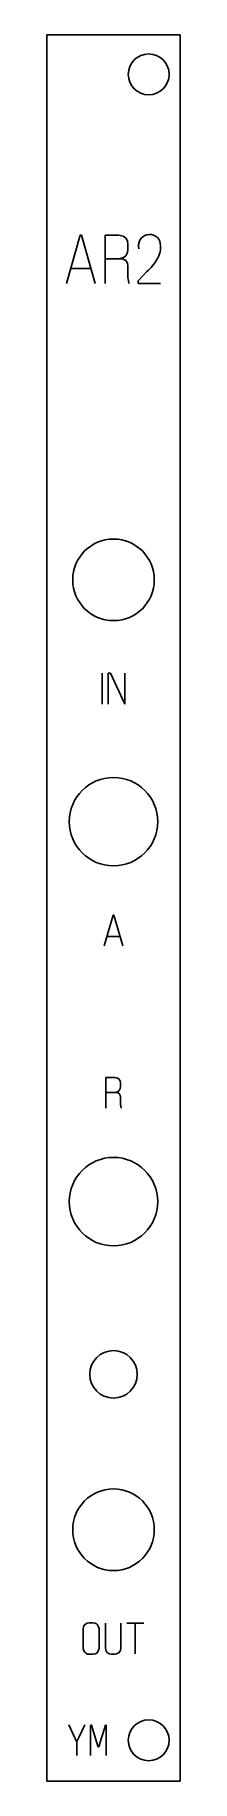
# Model space of a CAD drawing. Header units: millimetres. Extents: x 0 to 10, y 0 to 128.
import ezdxf

# ---------------------------------------------------------------- set-up
doc = ezdxf.new("R2010")
doc.units = ezdxf.units.MM
doc.layers.add('Contour', color=7, linetype='CONTINUOUS')
doc.layers.add('Engraving', color=7, linetype='CONTINUOUS')

msp = doc.modelspace()

# ---------------------------------------------------------------- linework, layer by layer
at = {"layer": 'Contour', "color": 7, "linetype": 'CONTINUOUS'}
for p, q in [((0, 0), (0, 128.4)), ((0, 128.4), (9.82, 128.4)), ((9.82, 128.4), (9.82, 0)), ((9.82, 0), (0, 0))]:
    msp.add_line(p, q, dxfattribs=at)
for centre, radius in [((7.5, 125.5), 1.5), ((4.91, 88.33), 3), ((4.91, 70.55), 3.25), ((4.91, 42.61), 3.25), ((4.91, 29.91), 1.75), ((4.91, 18.48), 3), ((7.5, 3), 1.5)]:
    msp.add_circle(centre, radius, dxfattribs=at)
at = {"layer": 'Engraving', "color": 7, "linetype": 'CONTINUOUS'}
for p, q in [((1.44349, 110.125), (2.45007, 113.676)), ((2.45007, 113.676), (2.56191, 113.676)), ((2.56191, 113.676), (3.5685, 110.125)), ((4.29549, 110.125), (4.29549, 113.676)), ((4.29549, 113.676), (5.30207, 113.676)), ((5.30207, 113.676), (5.60964, 113.59212)), ((5.60964, 113.59212), (5.80536, 113.45231)), ((5.80536, 113.45231), (5.94517, 113.25659)), ((5.94517, 113.25659), (5.97313, 113.00494)), ((5.97313, 113.00494), (5.97313, 112.6135)), ((5.33003, 111.94244), (4.29549, 111.94244)), ((5.6376, 112.02632), (5.33003, 111.94244)), ((5.33003, 111.94244), (5.58168, 111.94244)), ((5.58168, 111.94244), (5.80536, 111.80264)), ((5.80536, 112.16613), (5.6376, 112.02632)), ((5.94517, 112.38981), (5.80536, 112.16613)), ((5.80536, 111.80264), (5.94517, 111.60691)), ((5.97313, 112.6135), (5.94517, 112.38981)), ((1.75106, 111.21546), (3.26093, 111.21546)), ((5.94517, 111.60691), (5.97313, 111.41119)), ((5.97313, 111.41119), (5.97313, 110.54441)), ((5.97313, 110.54441), (6.00109, 110.34869)), ((7.37062, 110.99178), (6.72753, 110.32072)), ((6.00109, 110.34869), (6.02905, 110.125)), ((6.72753, 110.32072), (6.72753, 110.125)), ((6.72753, 110.125), (8.3772, 110.125)), ((8.3772, 110.125), (6.72753, 110.125)), ((4.07036, 81.465), (4.07036, 79.195)), ((4.51749, 79.195), (4.51749, 81.465)), ((4.51749, 81.465), (4.67835, 81.465)), ((4.67835, 81.465), (5.7508, 79.195)), ((5.7508, 79.195), (5.7508, 81.465)), ((4.23136, 61.415), (4.87483, 63.685)), ((4.87483, 63.685), (4.94632, 63.685)), ((4.94632, 63.685), (5.58979, 61.415)), ((4.42798, 62.11209), (5.39317, 62.11209)), ((4.35636, 49.475), (4.35636, 51.745)), ((4.35636, 51.745), (4.99983, 51.745)), ((4.99983, 51.745), (5.19644, 51.69138)), ((5.19644, 51.69138), (5.32156, 51.60201)), ((5.32156, 51.60201), (5.41093, 51.47689)), ((5.41093, 51.47689), (5.4288, 51.31602)), ((5.0177, 50.63681), (4.35636, 50.63681)), ((5.21431, 50.69043), (5.0177, 50.63681)), ((5.0177, 50.63681), (5.17857, 50.63681)), ((5.17857, 50.63681), (5.32156, 50.54744)), ((5.32156, 50.7798), (5.21431, 50.69043)), ((5.41093, 50.9228), (5.32156, 50.7798)), ((5.32156, 50.54744), (5.41093, 50.42232)), ((5.4288, 51.06579), (5.41093, 50.9228)), ((5.41093, 50.42232), (5.4288, 50.2972)), ((5.4288, 51.31602), (5.4288, 51.06579)), ((5.4288, 50.2972), (5.4288, 49.74311)), ((5.4288, 49.74311), (5.44668, 49.61799)), ((5.44668, 49.61799), (5.46455, 49.475)), ((2.97147, 11.615), (2.84635, 11.5435)), ((3.11446, 11.63287), (2.97147, 11.615)), ((3.40045, 11.63287), (3.11446, 11.63287)), ((3.56131, 11.615), (3.40045, 11.63287)), ((3.65069, 11.56138), (3.56131, 11.615)), ((3.74006, 11.48988), (3.65069, 11.56138)), ((4.31236, 11.616), (4.31236, 9.77498)), ((5.4563, 9.77498), (5.4563, 11.616)), ((5.90249, 11.616), (7.1358, 11.616)), ((6.5102, 9.346), (6.5102, 11.616)), ((2.70336, 11.34689), (2.68549, 11.2039)), ((2.68549, 11.2039), (2.68549, 10.48894)), ((2.68549, 10.48894), (2.68549, 9.7561)), ((2.75698, 11.45413), (2.70336, 11.34689)), ((2.84635, 11.5435), (2.75698, 11.45413)), ((3.81155, 11.34689), (3.74006, 11.48988)), ((3.8473, 11.2039), (3.81155, 11.34689)), ((3.8473, 9.7561), (3.8473, 11.2039)), ((2.68549, 9.7561), (2.72124, 9.57736)), ((2.72124, 9.57736), (2.79273, 9.47012)), ((2.79273, 9.47012), (2.8821, 9.39862)), ((2.8821, 9.39862), (3.00722, 9.32713)), ((3.00722, 9.32713), (3.11446, 9.32713)), ((3.11446, 9.32713), (3.40045, 9.32713)), ((3.40045, 9.32713), (3.56131, 9.345)), ((3.56131, 9.345), (3.68643, 9.4165)), ((3.68643, 9.4165), (3.79368, 9.55949)), ((3.79368, 9.55949), (3.8473, 9.7561)), ((4.31236, 9.77498), (4.36598, 9.56049)), ((4.36598, 9.56049), (4.43748, 9.45324)), ((4.43748, 9.45324), (4.58047, 9.36387)), ((4.58047, 9.36387), (4.75921, 9.32813)), ((4.75921, 9.32813), (4.99157, 9.32813)), ((4.99157, 9.32813), (5.13457, 9.346)), ((5.13457, 9.346), (5.29543, 9.43537)), ((5.29543, 9.43537), (5.42055, 9.59624)), ((5.42055, 9.59624), (5.4563, 9.77498)), ((1.62393, 4.13536), (2.05156, 3.2185)), ((2.80185, 4.13536), (2.38901, 3.2567)), ((3.2288, 4.06215), (3.2374, 4.1125)), ((3.22887, 4.05417), (3.2288, 4.06215)), ((3.2288, 4.06215), (3.2288, 4.06215)), ((3.23085, 4.00802), (3.22887, 4.05417)), ((3.23085, 3.59416), (3.23085, 4.00802)), ((3.2374, 4.1125), (3.24587, 4.12183)), ((3.24587, 4.12183), (3.25944, 4.12469)), ((3.24587, 4.12183), (3.24587, 4.12183)), ((3.25944, 4.12469), (3.27847, 4.11813)), ((3.27847, 4.11813), (3.27893, 4.11788)), ((3.27893, 4.11788), (3.27939, 4.11762)), ((3.27939, 4.11762), (3.27939, 4.11762)), ((3.27939, 4.11762), (3.29528, 4.0996)), ((3.29528, 4.0996), (3.30511, 4.07359)), ((3.30511, 4.07359), (3.30511, 4.07359)), ((3.30511, 4.07359), (3.31039, 4.05209)), ((3.31039, 4.05209), (3.315, 4.03349)), ((3.315, 4.03349), (3.38504, 3.80109)), ((4.21956, 3.80109), (4.29086, 4.03667)), ((4.29086, 4.03667), (4.29932, 4.07078)), ((4.29932, 4.07078), (4.30043, 4.07492)), ((4.30043, 4.07492), (4.31853, 4.11223)), ((4.30043, 4.07492), (4.30043, 4.07492)), ((4.31853, 4.11223), (4.32425, 4.11695)), ((4.32425, 4.11695), (4.32522, 4.11756)), ((4.32425, 4.11695), (4.32425, 4.11695)), ((4.32522, 4.11756), (4.32622, 4.11813)), ((4.32622, 4.11813), (4.35622, 4.12419)), ((4.35622, 4.12419), (4.36039, 4.12224)), ((4.36039, 4.12224), (4.36039, 4.12224)), ((4.36039, 4.12224), (4.37748, 4.08147)), ((4.37785, 4.03158), (4.37693, 4.00802)), ((4.37693, 4.00802), (4.37693, 3.59416)), ((4.37748, 4.08147), (4.37851, 4.06259)), ((4.37851, 4.06259), (4.37785, 4.03158)), ((4.37851, 4.06259), (4.37851, 4.06259)), ((2.05156, 3.2185), (2.09169, 3.12944)), ((2.09169, 3.12944), (2.09759, 3.11665)), ((2.09759, 3.11665), (2.09759, 3.11665)), ((2.09759, 3.11665), (2.191, 2.93791)), ((2.191, 2.93791), (2.21158, 2.90629)), ((2.27418, 3.01157), (2.21043, 2.90868)), ((2.21158, 2.90629), (2.21289, 2.80464)), ((2.21289, 2.80464), (2.21289, 2.58497)), ((2.21289, 2.58497), (2.21289, 1.87186)), ((2.38901, 3.2567), (2.27418, 3.01157)), ((3.23085, 1.87186), (3.23085, 3.59416)), ((3.38504, 3.80109), (3.66391, 2.87468)), ((3.66391, 2.87468), (3.74931, 2.59134)), ((3.74931, 2.59134), (3.75694, 2.55976)), ((3.84729, 2.55864), (3.85129, 2.57559)), ((3.85129, 2.57559), (3.85528, 2.59134)), ((3.85528, 2.59134), (3.93969, 2.87149)), ((3.93969, 2.87149), (4.21956, 3.80109)), ((4.37693, 3.59416), (4.37693, 1.87186)), ((3.75694, 2.55976), (3.75818, 2.55491)), ((3.75818, 2.55491), (3.75818, 2.55491)), ((3.75818, 2.55491), (3.77375, 2.51898)), ((3.77375, 2.51898), (3.78215, 2.511)), ((3.78215, 2.511), (3.78215, 2.511)), ((3.78215, 2.511), (3.79059, 2.50691)), ((3.79059, 2.50691), (3.8007, 2.5054)), ((3.8007, 2.5054), (3.82095, 2.51065)), ((3.82095, 2.51065), (3.82413, 2.51286)), ((3.82413, 2.51286), (3.84349, 2.54516)), ((3.82413, 2.51286), (3.82413, 2.51286)), ((3.84349, 2.54516), (3.84729, 2.55864)), ((3.84729, 2.55864), (3.84729, 2.55864))]:
    msp.add_line(p, q, dxfattribs=at)
for centre, radius, start, end in [((7.56224, 112.9113), 0.81549, 103.5901, 197.25422), ((7.58855, 112.96944), 0.76617, 6.85332, 106.52541), ((6.65548, 112.80968), 1.71229, -32.62504, 8.43552), ((4.59352, 113.99088), 4.08741, 312.79903, 329.01325)]:
    msp.add_arc(centre, radius, start, end, dxfattribs=at)

doc.saveas('drawing.dxf')
